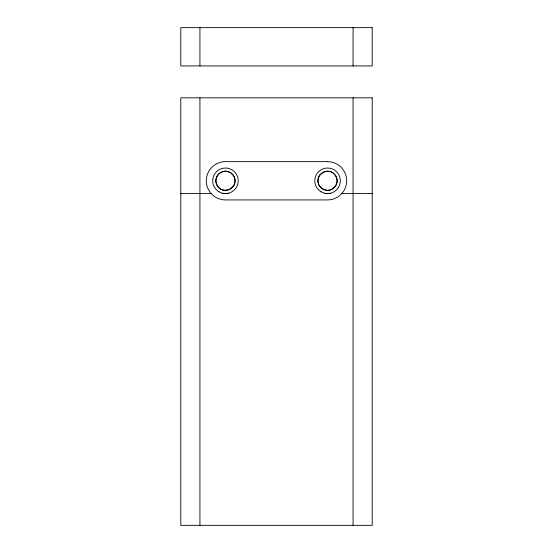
<?xml version="1.0" encoding="UTF-8"?>
<svg xmlns="http://www.w3.org/2000/svg" width="553" height="553" viewBox="0 0 553 553"><rect width="100%" height="100%" fill="white"/><g stroke="black" fill="none" stroke-linecap="round" stroke-linejoin="round"><path stroke-width="0.83" d="M233.152 186.472L229.599 189.416L225.451 190.356M319.848 175.101L323.401 172.156L327.549 171.216A14.212 11.509 -74.1 0 1 333.597 173.269M219.444 173.338L217.288 175.799L216.023 179.165A7.106 5.233 -89.9 0 0 216.009 182.421L217.288 185.78L219.444 188.241M333.556 188.241L335.712 185.78L336.977 182.414A7.106 5.233 -89.9 0 0 336.991 179.158L335.712 175.799L333.556 173.338M180.79 193.55L211.115 193.55M222.299 193.55L228.32 193.55M324.68 193.55L330.701 193.55M341.885 193.55L372.21 193.55M226.288 171.257L230.38 172.584L233.152 175.101M326.712 190.322L322.62 188.995L319.848 186.472M353.07 27.65L353.07 65.931M353.07 97.84L353.07 525.35M199.93 27.65L199.93 65.931M199.93 97.84L199.93 525.35M233.242 175.018A8.82 7.825 -90 0 1 233.242 186.561M225.458 190.294A14.212 11.509 -74.1 0 1 219.403 188.303M219.541 173.497A14.191 11.392 80.6 0 1 226.288 171.181M319.758 186.561A8.82 7.825 -90 0 1 319.758 175.018M333.459 188.082A14.191 11.392 80.6 0 1 326.712 190.398M372.21 27.65L180.79 27.65L180.79 65.931L372.21 65.931L372.21 27.65M372.21 97.84L180.79 97.84L180.79 525.35L372.21 525.35L372.21 97.84M327.549 161.649L225.451 161.649A19.141 19.141 0 0 0 206.31 180.79A19.141 19.141 0 0 0 225.451 199.93L327.549 199.93A19.141 19.141 0 0 0 346.69 180.79A19.141 19.141 0 0 0 327.549 161.649M321.169 191.843A12.76 12.76 0 0 0 340.309 180.79A12.76 12.76 0 0 0 321.169 169.736A12.76 12.76 0 0 0 321.169 191.843M219.071 191.843A12.76 12.76 0 0 0 238.219 180.79A12.76 12.76 0 0 0 219.071 169.736A12.76 12.76 0 0 0 219.071 191.843M219.942 188.614A9.574 9.574 0 0 0 234.984 181.647A9.574 9.574 0 0 0 221.435 172.101A9.574 9.574 0 0 0 219.942 188.614M322.033 188.614A9.574 9.574 0 0 0 337.081 181.647A9.574 9.574 0 0 0 323.526 172.101A9.574 9.574 0 0 0 322.033 188.614"/></g></svg>
